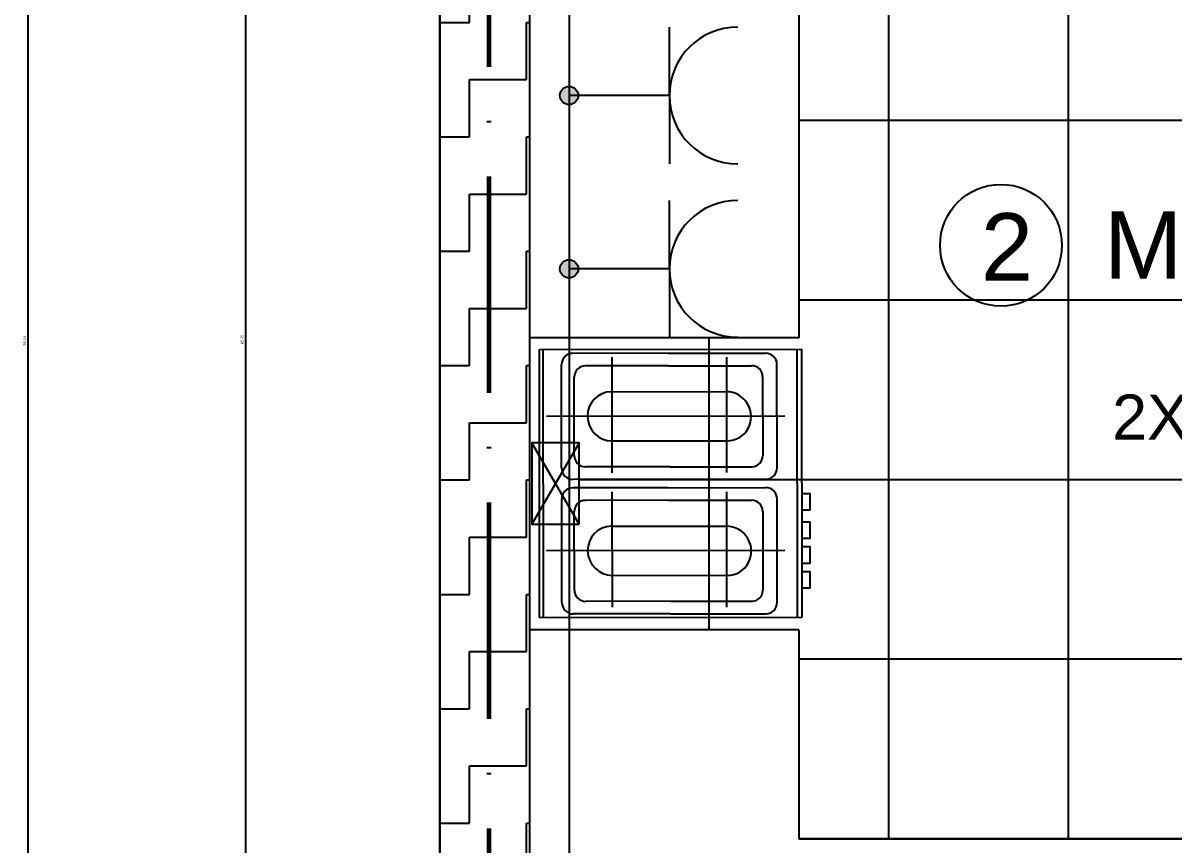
# Model space of a CAD drawing. Header units: millimetres. Extents: x 154 to 5560, y 36 to 724.
# Drawn here: x 1661.6 to 1725.5, y 154.6 to 200.2 of the extents above; entities that cross this region are included whole.
import ezdxf

# ---------------------------------------------------------------- set-up
doc = ezdxf.new("R2010")
doc.units = ezdxf.units.MM
doc.linetypes.add('ACAD_ISO10W100', pattern=[18, 12, -3, 0, -3])
for name, color, linetype in [('KUVVETLİ AKIM', 90, 'Continuous'), ('MİMARİ PLAN', 8, 'Continuous'), ('SEMBOL LİSTESİ', 7, 'Continuous'), ('topraklama', 104, 'Continuous')]:
    doc.layers.add(name, color=color, linetype=linetype)
doc.styles.get("Standard").update_dxf_attribs({"font": 'arial.ttf'})
doc.styles.add('taho', font='tahoma.ttf')
doc.dimstyles.new('PATO', dxfattribs={"dimtxt": 0.15, "dimasz": 0.1, "dimexe": 0.02, "dimexo": 0, "dimgap": 0.1, "dimtad": 2, "dimzin": 1, "dimdsep": 46, "dimtxsty": 'taho', "dimblk": 'ARCHTICK', "dimcen": 0.1, "dimse1": 1, "dimse2": 1, "dimclrd": 256, "dimclre": 1, "dimclrt": 256, "dimadec": 0, "dimazin": 0, "dimtfac": 1, "dimtix": 1, "dimtmove": 0, "dimatfit": 3, "dimldrblk": 'ARCHTICK', "dimfxl": 1, "dimtolj": 1, "dimtzin": 0, "dimarcsym": 0})

# ---------------------------------------------------------------- blocks, each defined once
blk = doc.blocks.new('_ARCHTICK')
at = {"color": 0, "linetype": 'ByBlock', "const_width": 0.15}
blk.add_lwpolyline([(-0.5, -0.5), (0.5, 0.5)], dxfattribs=at)
blk = doc.blocks.new('*D27')
at = {"layer": 'Defpoints', "color": 0, "transparency": 16777216}
for p in [(1689.687, 225.321), (1673.901, 139.976), (1689.687, 139.976)]:
    blk.add_point(p, dxfattribs=at)
at = {"layer": 'MİMARİ PLAN', "lineweight": -2, "transparency": 16777216}
blk.add_line((1673.901, 225.321), (1673.901, 139.976), dxfattribs=at)
at = {"layer": 'MİMARİ PLAN', "lineweight": -2, "transparency": 16777216, "xscale": 0.1, "yscale": 0.1, "zscale": 0.1}
for p, rotation in [((1673.901, 225.321), 90), ((1673.901, 139.976), 270)]:
    blk.add_blockref('_ARCHTICK', p, dxfattribs=dict(at, rotation=rotation))
at = {"layer": 'MİMARİ PLAN', "transparency": 16777216, "insert": (1673.722, 182.648), "char_height": 0.15, "attachment_point": 5, "rotation": 90, "style": 'taho'}
blk.add_mtext('\\A1;85.35', dxfattribs=at)
blk = doc.blocks.new('*D31')
at = {"layer": 'Defpoints', "color": 0, "transparency": 16777216}
for p in [(1689.687, 230.183), (1661.827, 134.989), (1684.701, 134.989)]:
    blk.add_point(p, dxfattribs=at)
at = {"layer": 'MİMARİ PLAN', "lineweight": -2, "transparency": 16777216}
blk.add_line((1661.827, 230.183), (1661.827, 134.989), dxfattribs=at)
at = {"layer": 'MİMARİ PLAN', "lineweight": -2, "transparency": 16777216, "xscale": 0.1, "yscale": 0.1, "zscale": 0.1}
for p, rotation in [((1661.827, 230.183), 90), ((1661.827, 134.989), 270)]:
    blk.add_blockref('_ARCHTICK', p, dxfattribs=dict(at, rotation=rotation))
at = {"layer": 'MİMARİ PLAN', "transparency": 16777216, "insert": (1661.649, 182.586), "char_height": 0.15, "attachment_point": 5, "rotation": 90, "style": 'taho'}
blk.add_mtext('\\A1;95.19', dxfattribs=at)

msp = doc.modelspace()

# ---------------------------------------------------------------- hatches: boundary and pattern name
at = {"layer": 'KUVVETLİ AKIM'}
h = msp.add_hatch(color=256, dxfattribs=at)
h.dxf.hatch_style = 1
h.paths.add_polyline_path([(1692.386, 196.199), (1691.879, 196.199), (1691.879, 195.692, 0.414214)])
h.paths.add_polyline_path([(1691.879, 196.705), (1691.879, 196.199), (1692.386, 196.199, 0.414214)])
h.paths.add_polyline_path([(1691.879, 196.705, 0.414214), (1691.373, 196.199, 0.414214), (1691.879, 195.692)])
h.paths.add_polyline_path([(1691.879, 187.082, 0.414214), (1691.373, 186.576, 0.414214), (1691.879, 186.069)])
h.paths.add_polyline_path([(1691.879, 187.082), (1691.879, 186.576), (1692.386, 186.576, 0.414214)])
h.paths.add_polyline_path([(1692.386, 186.576), (1691.879, 186.576), (1691.879, 186.069, 0.414214)])
at = {"layer": 'MİMARİ PLAN', "transparency": 33554687}
h = msp.add_hatch(dxfattribs=at)
h.set_pattern_fill('ZIGZAG', color=256, style=0)
h.set_pattern_definition([(0, (1721.262, 581.2522), (3.175, 3.175), [3.175, -3.175]), (90, (1724.437, 581.2522), (-3.175, 3.175), [3.175, -3.175])])
h.paths.add_polyline_path([(1784.434, 185.769), (1776.954, 185.769), (1776.954, 112.549), (1784.434, 112.549)])
h.paths.add_polyline_path([(1776.954, 139.976), (1758.254, 139.976), (1758.254, 134.989), (1776.954, 134.989)])
h.paths.add_polyline_path([(1708.387, 139.976), (1689.687, 139.976), (1689.687, 225.321), (1711.382, 225.321), (1711.382, 230.308), (1684.701, 230.308), (1684.701, 134.989), (1708.387, 134.989)])
h.paths.add_polyline_path([(1754.514, 230.308), (1743.998, 230.308), (1743.998, 225.321), (1754.514, 225.321)])
at = {"layer": 'MİMARİ PLAN'}
h = msp.add_hatch(dxfattribs=at)
h.set_pattern_fill('_USER,_O', color=256, scale=9.973322, double=1, pattern_type=0)
h.set_pattern_definition([(0, (1689.687, 154.936), (0, 9.9733), []), (90, (1689.687, 154.936), (-9.9733, 6e-16), [])])
h.paths.add_polyline_path([(1776.954, 185.769), (1755.76, 185.769), (1755.76, 186.517, -0.411069), (1776.954, 206.962), (1776.954, 225.321), (1754.514, 225.321), (1752.02, 225.321), (1752.02, 210.361), (1721.167, 210.361), (1721.167, 225.321), (1711.382, 225.321), (1704.647, 225.321), (1704.647, 182.745), (1689.687, 182.745), (1689.687, 176.913), (1692.443, 176.913), (1692.443, 172.408), (1689.687, 172.408), (1689.687, 166.538), (1704.647, 166.538), (1704.647, 154.936), (1761.994, 154.936), (1761.994, 166.649), (1776.954, 166.649)])
h.paths.add_polyline_path([(1760.559, 182.745), (1761.608, 182.745), (1761.608, 182.754), (1776.288, 182.754), (1776.288, 167.764), (1761.608, 167.764), (1760.559, 167.764)], flags=16)
h.paths.add_polyline_path([(1705.27, 171.135), (1705.271, 170.241), (1704.814, 170.241), (1704.815, 169.751), (1705.272, 169.752), (1705.273, 168.858), (1704.815, 168.858), (1704.81, 174.085), (1705.267, 174.085), (1705.268, 173.192), (1704.811, 173.191), (1704.812, 172.517), (1705.269, 172.518), (1705.27, 171.624), (1704.813, 171.624), (1704.813, 171.134)], flags=16)
h.paths.add_polyline_path([(1719.072, 210.022), (1706.472, 210.022, -0.414214), (1705.225, 211.269), (1705.225, 224.742), (1720.319, 224.742), (1720.319, 211.269, -0.414214)], flags=16)
h.paths.add_polyline_path([(1718.324, 211.269), (1707.22, 211.269, -0.414214), (1705.973, 212.516), (1705.973, 220.753, -0.414214), (1706.223, 221.002), (1708.642, 221.042, -1), (1708.642, 221.395), (1710.367, 221.395, -1), (1710.367, 221.042), (1714.433, 221.042, -0.997806), (1714.434, 221.395), (1716.159, 221.395, -1), (1716.159, 221.042), (1719.321, 221.002, -0.414214), (1719.571, 220.753), (1719.571, 212.516, -0.414214)], flags=0)
h.paths.add_polyline_path([(1716.759, 222.335, -1), (1718.161, 222.335, -1)], flags=0)
h.paths.add_polyline_path([(1714.957, 222.335, -1), (1716.359, 222.335, -1)], flags=0)
h.paths.add_polyline_path([(1713.405, 221.835), (1712.754, 221.835), (1712.754, 222.135), (1713.405, 222.135)], flags=0)
h.paths.add_polyline_path([(1713.405, 222.435), (1712.754, 222.435), (1712.754, 222.736), (1713.405, 222.736)], flags=0)
h.paths.add_polyline_path([(1781.94, 206.962), (1776.954, 206.962, 0.411069), (1755.76, 186.517), (1776.954, 186.517), (1776.954, 185.769), (1781.94, 185.769)])

# ---------------------------------------------------------------- linework, layer by layer
at = {"layer": 'KUVVETLİ AKIM'}
for p, q in [((1691.879, 223.738), (1691.879, 186.576)), ((1692.892, 196.199), (1691.879, 196.199)), ((1692.892, 186.576), (1691.879, 186.576)), ((1691.879, 186.576), (1691.879, 143.042))]:
    msp.add_line(p, q, dxfattribs=at)
for centre in [(1691.879, 196.199), (1691.879, 186.576)]:
    msp.add_circle(centre, 0.507, dxfattribs=at)
at = {"layer": 'MİMARİ PLAN', "ltscale": 0.2}
for p, q in [((1684.701, 230.308), (1684.701, 134.989)), ((1689.687, 225.321), (1689.687, 139.976))]:
    msp.add_line(p, q, dxfattribs=at)
at = {"layer": 'MİMARİ PLAN'}
for p, q in [((1704.647, 225.321), (1704.647, 182.745)), ((1704.647, 182.745), (1689.687, 182.745)), ((1690.245, 167.216, -1.545), (1690.23, 182.105, -1.545)), ((1690.426, 182.105, -0.034), (1690.441, 167.217, -0.034)), ((1694.255, 181.663, 1.483), (1694.262, 175.255, 1.483)), ((1700.614, 181.67, 1.483), (1700.62, 175.262, 1.483)), ((1704.568, 167.231, 0.959), (1704.552, 182.12, 0.959)), ((1704.817, 167.231, 0.959), (1704.802, 182.12, 0.959)), ((1691.468, 175.517, -0.504), (1691.462, 181.26, 0.122)), ((1703.428, 175.521, 1.483), (1703.422, 181.264, 2.108)), ((1692.167, 176.212, -0.313), (1692.163, 180.566, 0.173)), ((1702.631, 180.577, 1.972), (1702.635, 176.2, 1.483)), ((1692.443, 172.408, 0.465), (1689.806, 176.913, 0.465)), ((1692.443, 176.913, 0.465), (1689.806, 172.408, 0.465)), ((1694.263, 174.198, 1.483), (1694.27, 167.789, 1.483)), ((1700.622, 174.204, 1.483), (1700.628, 167.796, 1.483)), ((1691.476, 168.051, -0.504), (1691.47, 173.794, 0.122)), ((1703.436, 168.055, 1.483), (1703.43, 173.799, 2.108)), ((1692.175, 168.746, -0.313), (1692.17, 173.1, 0.173)), ((1702.638, 173.111, 1.972), (1702.643, 168.734, 1.483)), ((1690.245, 167.216, -1.545), (1704.817, 167.231, 0.959)), ((1704.647, 166.538), (1689.687, 166.538)), ((1704.647, 166.538), (1704.647, 154.936)), ((1704.647, 154.936), (1761.994, 154.936))]:
    msp.add_line(p, q, dxfattribs=at)
at = {"layer": 'MİMARİ PLAN', "extrusion": (-0.168442, -0.097498, 0.980878)}
for p, q in [((1690.23, 182.105, -0.068), (1704.802, 182.12, 2.261)), ((1697.384, 181.889, 1.139), (1692.076, 181.884, 0.227)), ((1697.384, 181.889, 1.139), (1702.796, 181.895, 2.069)), ((1697.396, 181.195, 1.072), (1692.776, 181.19, 0.279)), ((1697.396, 181.195, 1.072), (1702.016, 181.199, 1.866)), ((1694.227, 179.752, 0.385), (1700.616, 179.759, 1.483)), ((1703.859, 178.397, 1.904), (1690.622, 178.383, 1.518)), ((1694.275, 177.022, 0.122), (1700.664, 177.029, 1.22)), ((1697.495, 175.586, 0.532), (1692.794, 175.582, -0.276)), ((1697.495, 175.586, 0.532), (1702.033, 175.591, 1.312)), ((1697.507, 174.892, 0.465), (1692.095, 174.886, -0.465)), ((1697.507, 174.892, 0.465), (1702.815, 174.897, 1.377)), ((1697.392, 174.424, 1.139), (1692.084, 174.418, 0.227)), ((1697.392, 174.424, 1.139), (1702.804, 174.429, 2.069)), ((1697.404, 173.729, 1.072), (1692.784, 173.724, 0.279)), ((1697.404, 173.729, 1.072), (1702.023, 173.734, 1.866)), ((1694.235, 172.286, 0.385), (1700.624, 172.293, 1.483)), ((1703.867, 170.931, 1.904), (1690.63, 170.918, 1.518)), ((1694.283, 169.557, 0.122), (1700.672, 169.563, 1.22)), ((1697.502, 168.121, 0.532), (1702.041, 168.125, 1.312)), ((1697.502, 168.121, 0.532), (1692.801, 168.116, -0.276)), ((1697.515, 167.426, 0.465), (1692.102, 167.42, -0.465)), ((1697.515, 167.426, 0.465), (1702.822, 167.431, 1.377))]:
    msp.add_line(p, q, dxfattribs=at)
at = {"layer": 'MİMARİ PLAN'}
msp.add_lwpolyline([(1985.895, 62.683), (1684.701, 62.683), (1684.701, 676.042), (1985.895, 676.042), (1985.895, 62.683)], dxfattribs=at)
for points, elevation in [([(1692.443, 172.408), (1692.443, 176.913), (1689.806, 176.913), (1689.806, 172.408)], 0.465), ([(1704.81, 174.085), (1704.811, 173.191), (1705.268, 173.192), (1705.267, 174.085)], 0.959), ([(1704.812, 172.517), (1704.813, 171.624), (1705.27, 171.624), (1705.269, 172.518)], 0.959), ([(1704.813, 171.134), (1704.814, 170.241), (1705.271, 170.241), (1705.27, 171.135)], 0.959), ([(1704.815, 169.751), (1704.815, 168.858), (1705.273, 168.858), (1705.272, 169.752)], 0.959)]:
    msp.add_lwpolyline(points, close=True, dxfattribs=dict(at, elevation=elevation))
msp.add_circle((1715.867, 187.882), 3.381, dxfattribs=at)
at = {"layer": 'MİMARİ PLAN', "extrusion": (-0.169346, -0.000175163, 0.985557)}
for centre, start, end in [((-179.51, 1667.86, -286.354), 179.99997, 270), ((-178.815, 1668.558, -286.422), 179.99997, 270), ((-178.815, 1677.933, -286.422), 90, 179.99997), ((-173.759, 1678.631, -287.039), 359.99997, 90), ((-172.044, 1667.86, -286.354), 179.99997, 270), ((-171.35, 1668.558, -286.422), 179.99997, 270), ((-171.35, 1677.933, -286.422), 90, 179.99997), ((-166.293, 1678.631, -287.039), 359.99997, 90)]:
    msp.add_arc(centre, 0.623, start, end, dxfattribs=at)
at = {"layer": 'MİMARİ PLAN', "extrusion": (-0.168268, -0.106911, 0.979926)}
for centre, start, end in [((760.166, 1504.056, -303.945), 57.10132, 148.152), ((759.284, 1491.674, -303.879), 237.10132, 328.152), ((766.472, 1500.139, -303.149), 57.10132, 148.152), ((765.59, 1487.757, -303.082), 237.10132, 328.152)]:
    msp.add_arc(centre, 0.623, start, end, dxfattribs=at)
at = {"layer": 'MİMARİ PLAN', "extrusion": (-0.168442, -0.097498, 0.980878)}
for centre, start, end in [((694.358, 1525.993, -302.526), 150.47263, 330.47263), ((697.552, 1531.633, -302.526), 330.47263, 150.47263), ((700.823, 1522.331, -301.8), 150.47263, 330.47263), ((704.018, 1527.971, -301.8), 330.47263, 150.47263)]:
    msp.add_arc(centre, 1.371, start, end, dxfattribs=at)
at = {"layer": 'MİMARİ PLAN', "extrusion": (-0.168217, -0.10953, 0.979646)}
for centre, start, end in [((776.008, 1483.845, -304.259), 236.44966, 327.52612), ((781.041, 1491.753, -304.259), 327.52613, 56.44967), ((782.268, 1479.86, -303.443), 236.44966, 327.52612), ((787.302, 1487.769, -303.443), 327.52613, 56.44967)]:
    msp.add_arc(centre, 0.623, start, end, dxfattribs=at)
at = {"layer": 'SEMBOL LİSTESİ'}
for p, q in [((1697.451, 196.199), (1697.451, 199.997)), ((1697.451, 196.199), (1692.892, 196.199)), ((1697.451, 196.199), (1697.451, 192.4)), ((1697.451, 186.576), (1697.451, 190.375)), ((1697.451, 186.576), (1692.892, 186.576)), ((1697.451, 186.576), (1697.451, 182.777))]:
    msp.add_line(p, q, dxfattribs=at)
for centre in [(1701.249, 196.199), (1701.249, 186.576)]:
    msp.add_arc(centre, 3.799, 90, 270, dxfattribs=at)
at = {"layer": 'topraklama', "linetype": 'ACAD_ISO10W100', "lineweight": 60}
msp.add_line((1687.427, 227.898), (1687.427, 137.566), dxfattribs=at)

# ---------------------------------------------------------------- texts
at = {"insert": (1722.041, 179.599), "char_height": 2.5, "attachment_point": 1}
msp.add_mtext_dynamic_manual_height_columns('2X25W', width=21.27453, gutter_width=20, heights=[0], dxfattribs=at)
at = {"layer": 'MİMARİ PLAN', "char_height": 3.74, "attachment_point": 1}
for s, width, insert in [('2', 3.74, (1714.747, 189.667)), ('MUTFAK', 29.10103, (1721.591, 189.763))]:
    msp.add_mtext_dynamic_manual_height_columns(s, width=width, gutter_width=311.666, heights=[0], dxfattribs=dict(at, insert=insert))

# ---------------------------------------------------------------- dimensions: what is measured, and where the dimension line sits
at = {"layer": 'MİMARİ PLAN'}
for base, p1, p2, picture, middle in [((1661.827, 134.989), (1689.687, 230.183), (1684.701, 134.989), '*D31', (1661.649, 182.586)), ((1673.9008, 139.9759), (1689.6872, 225.321), (1689.6872, 139.9759), '*D27', (1673.7224, 182.6484))]:
    dim = msp.add_linear_dim(base=base, p1=p1, p2=p2, angle=90, dimstyle='PATO', dxfattribs=at)
    dim.commit()
    dim.dimension.update_dxf_attribs({"geometry": picture, "text_midpoint": middle})

doc.saveas('drawing.dxf')
